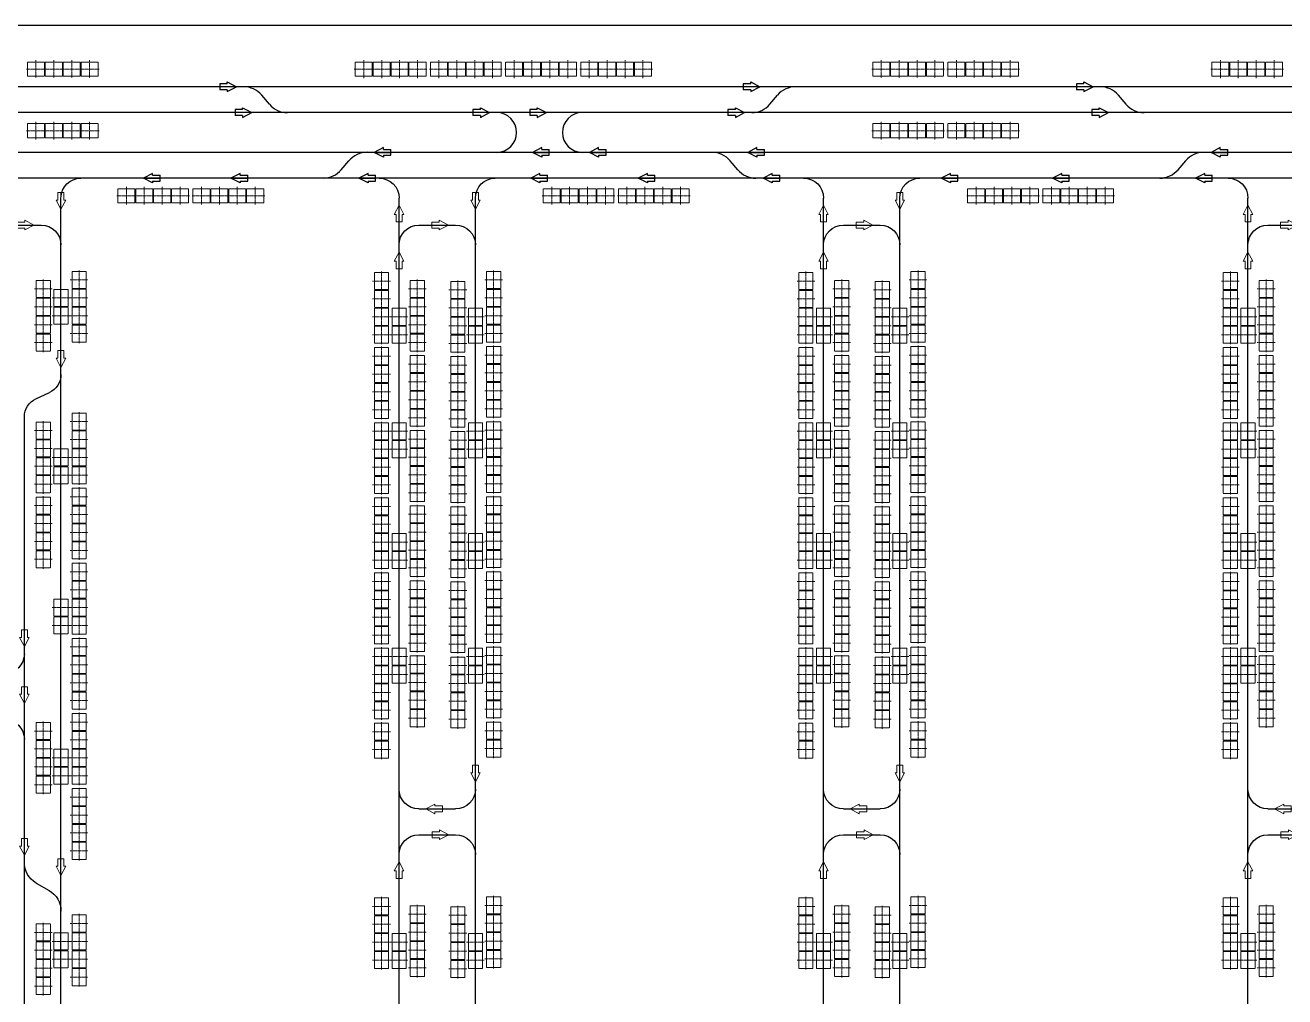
# Model space of a CAD drawing. Header units: millimetres. Extents: x -128 to 670218, y 27186 to 149492.
# Drawn here: x 193963 to 225637, y 108338 to 132785 of the extents above; entities that cross this region are included whole.
import ezdxf

# ---------------------------------------------------------------- set-up
doc = ezdxf.new("R2010")
doc.units = ezdxf.units.MM
doc.linetypes.add('AM_ISO08W050', pattern=[18, 12, -1.5, 3, -1.5])
doc.linetypes.add('XAT-M16_6F_EQ Layout_20211120$0$ACAD_ISO08W100', pattern=[36, 24, -3, 6, -3])
for name, color, linetype, lineweight in [('_CLINE', 4, 'XAT-M16_6F_EQ Layout_20211120$0$ACAD_ISO08W100', 9), ('DIRECT', 40, 'Continuous', 9), ('LINE_EQ', 4, 'AM_ISO08W050', 20), ('LINE_STB', 151, 'Continuous', 30)]:
    doc.layers.add(name, color=color, linetype=linetype, lineweight=lineweight)
doc.layers.add('Rail_H4822(Lower)', color=7, linetype='Continuous')

# ---------------------------------------------------------------- blocks, each defined once
blk = doc.blocks.new('*U3')
at = {"color": 0, "linetype": 'ByBlock'}
for p, q in [((-120, -230), (0, 0)), ((0, 0), (0, -420)), ((120, -230), (0, 0)), ((-75, -230), (-120, -230)), ((-75, -230), (-75, -420)), ((75, -230), (75, -420)), ((75, -230), (120, -230)), ((75, -420), (-75, -420))]:
    blk.add_line(p, q, dxfattribs=at)
blk = doc.blocks.new('A$C31676947')
at = {"layer": 'Rail_H4822(Lower)'}
for p, q in [((500, 47250), (500, 500)), ((2420, 47250), (2420, 500)), ((1000, 46570), (1920, 46570)), ((1000, 31870), (1920, 31870)), ((1000, 31220), (1920, 31220)), ((1000, 16520), (1920, 16520)), ((1000, 15870), (1920, 15870)), ((1000, 1180), (1920, 1180))]:
    blk.add_line(p, q, dxfattribs=at)
for centre, start, end in [((0, 47250), 0, 90), ((2920, 47250), 90, 180), ((1000, 46070), 90, 180), ((1920, 46070), 0, 90), ((1000, 32370), 180, 270), ((1920, 32370), 270, 0), ((1000, 30720), 90, 180), ((1920, 30720), 0, 90), ((0, 23700), 270, 0), ((2920, 23700), 180, 270), ((0, 21700), 0, 90), ((2920, 21700), 90, 180), ((1000, 17020), 180, 270), ((1920, 17020), 270, 0), ((1000, 15370), 90, 180), ((1920, 15370), 0, 90), ((1000, 1680), 180, 270), ((1920, 1680), 270, 0), ((0, 500), 270, 0), ((2920, 500), 180, 270)]:
    blk.add_arc(centre, 500, start, end, dxfattribs=at)
at = {"layer": 'DIRECT'}
for p, rotation in [((500, 46970), 180), ((1180, 46570), 89.99999999999999), ((500, 32550), 180), ((500, 23880), 180), ((500, 17200), 180), ((500, 1860), 180), ((1740, 1180), 270), ((500, 680), 180)]:
    blk.add_blockref('*U3', p, dxfattribs=dict(at, rotation=rotation))
for p in [(2420, 47070), (2420, 45890), (2420, 30540), (2420, 21520), (2420, 15190), (2420, 780)]:
    blk.add_blockref('*U3', p, dxfattribs=at)
at = {"layer": 'DIRECT', "lineweight": -2}
for p, rotation in [((1750, 31870), 270), ((1170, 31220), 89.99999999999999), ((1750, 16520), 270), ((1170, 15870), 89.99999999999999)]:
    blk.add_blockref('*U3', p, dxfattribs=dict(at, rotation=rotation))
blk = doc.blocks.new('A$Ca08771bd')
at = {"layer": 'Rail_H4822(Lower)'}
for p, q in [((500, 47250), (500, 500)), ((2920, 47250), (2920, 500)), ((1000, 46570), (2420, 46570)), ((2290, 42199), (2630, 42357)), ((2000, 41745), (2000, 6005)), ((1000, 32935), (1500, 32935)), ((1500, 31785), (1000, 31785)), ((2300, 27664), (2620, 27480)), ((2300, 17736), (2620, 17920)), ((1000, 13615), (1500, 13615)), ((1500, 12465), (1000, 12465)), ((2290, 5552), (2630, 5394)), ((1000, 1180), (2420, 1180))]:
    blk.add_line(p, q, dxfattribs=at)
for centre, radius, start, end in [((0, 47250), 500, 0, 90), ((3420, 47250), 500, 90, 180), ((1000, 46070), 500, 90, 180), ((2420, 46070), 500, 0, 90), ((2420, 42811), 500, 294.8882, 0), ((2500, 41745), 500, 114.8882, 180), ((1000, 33435), 500, 180, 270), ((1500, 33435), 500, 270, 0), ((1000, 31285), 500, 90, 180), ((1500, 31285), 500, 0, 90), ((2600, 28184), 600, 180, 240), ((2320, 26960), 600, 0, 60), ((0, 23700), 500, 270, 0), ((3420, 23700), 500, 180, 270), ((0, 21700), 500, 0, 90), ((3420, 21700), 500, 90, 180), ((2320, 18440), 600, 300, 0), ((2600, 17216), 600, 120, 180), ((1000, 14115), 500, 180, 270), ((1500, 14115), 500, 270, 0), ((1000, 11965), 500, 90, 180), ((1500, 11965), 500, 0, 90), ((2500, 6005), 500, 180, 245.1118), ((2420, 4940), 500, 0, 65.1118), ((1000, 1680), 500, 180, 270), ((2420, 1680), 500, 270, 0), ((0, 500), 500, 270, 0), ((3420, 500), 500, 180, 270)]:
    blk.add_arc(centre, radius, start, end, dxfattribs=at)
at = {"layer": 'DIRECT'}
for p, rotation in [((500, 46970), 180), ((1180, 46570), 90), ((500, 33615), 180), ((1320, 32935), 270), ((500, 32185), 180), ((1180, 31785), 90), ((500, 23880), 180), ((500, 14295), 180), ((1320, 13615), 270), ((500, 12865), 180), ((1180, 12465), 90), ((500, 1860), 180), ((2240, 1180), 270), ((500, 680), 180)]:
    blk.add_blockref('*U3', p, dxfattribs=dict(at, rotation=rotation))
for p in [(2920, 47070), (2920, 45890), (2920, 41911), (2000, 32535), (2000, 31105), (2920, 21520), (2000, 13215), (2000, 11785), (2920, 780)]:
    blk.add_blockref('*U3', p, dxfattribs=at)
at = {"layer": 'DIRECT', "lineweight": -2}
for p in [(2000, 27287), (2920, 26780), (2920, 17543), (2000, 17036), (2920, 4760)]:
    blk.add_blockref('*U3', p, dxfattribs=at)
blk = doc.blocks.new('*U564')
at = {"color": 0, "linetype": 'ByBlock'}
for p, q in [((-120, -230), (0, 0)), ((0, 0), (0, -420)), ((120, -230), (0, 0)), ((-75, -230), (-120, -230)), ((-75, -230), (-75, -420)), ((75, -230), (75, -420)), ((75, -230), (120, -230)), ((75, -420), (-75, -420))]:
    blk.add_line(p, q, dxfattribs=at)
blk = doc.blocks.new('*U565')
at = {"color": 0, "linetype": 'ByBlock'}
for p, q in [((-120, -230), (0, 0)), ((0, 0), (0, -420)), ((120, -230), (0, 0)), ((-75, -230), (-120, -230)), ((-75, -230), (-75, -420)), ((75, -230), (75, -420)), ((75, -230), (120, -230)), ((75, -420), (-75, -420))]:
    blk.add_line(p, q, dxfattribs=at)
blk = doc.blocks.new('*U500')
at = {"color": 0, "linetype": 'ByBlock'}
for p, q in [((-120, -230), (0, 0)), ((0, 0), (0, -420)), ((120, -230), (0, 0)), ((-75, -230), (-120, -230)), ((-75, -230), (-75, -420)), ((75, -230), (75, -420)), ((75, -230), (120, -230)), ((75, -420), (-75, -420))]:
    blk.add_line(p, q, dxfattribs=at)
blk = doc.blocks.new('*U501')
at = {"color": 0, "linetype": 'ByBlock'}
for p, q in [((-120, -230), (0, 0)), ((0, 0), (0, -420)), ((120, -230), (0, 0)), ((-75, -230), (-120, -230)), ((-75, -230), (-75, -420)), ((75, -230), (75, -420)), ((75, -230), (120, -230)), ((75, -420), (-75, -420))]:
    blk.add_line(p, q, dxfattribs=at)
blk = doc.blocks.new('*U473')
at = {"color": 0, "linetype": 'ByBlock'}
for p, q in [((-120, -230), (0, 0)), ((0, 0), (0, -420)), ((120, -230), (0, 0)), ((-75, -230), (-120, -230)), ((-75, -230), (-75, -420)), ((75, -230), (75, -420)), ((75, -230), (120, -230)), ((75, -420), (-75, -420))]:
    blk.add_line(p, q, dxfattribs=at)
blk = doc.blocks.new('*U704')
at = {"color": 0, "linetype": 'ByBlock'}
for p, q in [((-120, -230), (0, 0)), ((0, 0), (0, -420)), ((120, -230), (0, 0)), ((-75, -230), (-120, -230)), ((-75, -230), (-75, -420)), ((75, -230), (75, -420)), ((75, -230), (120, -230)), ((75, -420), (-75, -420))]:
    blk.add_line(p, q, dxfattribs=at)
blk = doc.blocks.new('*U739')
at = {"color": 0, "linetype": 'ByBlock'}
for p, q in [((-120, -230), (0, 0)), ((0, 0), (0, -420)), ((120, -230), (0, 0)), ((-75, -230), (-120, -230)), ((-75, -230), (-75, -420)), ((75, -230), (75, -420)), ((75, -230), (120, -230)), ((75, -420), (-75, -420))]:
    blk.add_line(p, q, dxfattribs=at)
blk = doc.blocks.new('*U741')
at = {"color": 0, "linetype": 'ByBlock'}
for p, q in [((-120, -230), (0, 0)), ((0, 0), (0, -420)), ((120, -230), (0, 0)), ((-75, -230), (-120, -230)), ((-75, -230), (-75, -420)), ((75, -230), (75, -420)), ((75, -230), (120, -230)), ((75, -420), (-75, -420))]:
    blk.add_line(p, q, dxfattribs=at)
blk = doc.blocks.new('*U723')
at = {"color": 0, "linetype": 'ByBlock'}
for p, q in [((-120, -230), (0, 0)), ((0, 0), (0, -420)), ((120, -230), (0, 0)), ((-75, -230), (-120, -230)), ((-75, -230), (-75, -420)), ((75, -230), (75, -420)), ((75, -230), (120, -230)), ((75, -420), (-75, -420))]:
    blk.add_line(p, q, dxfattribs=at)
blk = doc.blocks.new('*U725')
at = {"color": 0, "linetype": 'ByBlock'}
for p, q in [((-120, -230), (0, 0)), ((0, 0), (0, -420)), ((120, -230), (0, 0)), ((-75, -230), (-120, -230)), ((-75, -230), (-75, -420)), ((75, -230), (75, -420)), ((75, -230), (120, -230)), ((75, -420), (-75, -420))]:
    blk.add_line(p, q, dxfattribs=at)
blk = doc.blocks.new('*U679')
at = {"color": 0, "linetype": 'ByBlock'}
for p, q in [((-120, -230), (0, 0)), ((0, 0), (0, -420)), ((120, -230), (0, 0)), ((-75, -230), (-120, -230)), ((-75, -230), (-75, -420)), ((75, -230), (75, -420)), ((75, -230), (120, -230)), ((75, -420), (-75, -420))]:
    blk.add_line(p, q, dxfattribs=at)
blk = doc.blocks.new('*U611')
at = {"color": 0, "linetype": 'ByBlock'}
for p, q in [((-120, -230), (0, 0)), ((0, 0), (0, -420)), ((120, -230), (0, 0)), ((-75, -230), (-120, -230)), ((-75, -230), (-75, -420)), ((75, -230), (75, -420)), ((75, -230), (120, -230)), ((75, -420), (-75, -420))]:
    blk.add_line(p, q, dxfattribs=at)
blk = doc.blocks.new('*U612')
at = {"color": 0, "linetype": 'ByBlock'}
for p, q in [((-120, -230), (0, 0)), ((0, 0), (0, -420)), ((120, -230), (0, 0)), ((-75, -230), (-120, -230)), ((-75, -230), (-75, -420)), ((75, -230), (75, -420)), ((75, -230), (120, -230)), ((75, -420), (-75, -420))]:
    blk.add_line(p, q, dxfattribs=at)
blk = doc.blocks.new('*U613')
at = {"color": 0, "linetype": 'ByBlock'}
for p, q in [((-120, -230), (0, 0)), ((0, 0), (0, -420)), ((120, -230), (0, 0)), ((-75, -230), (-120, -230)), ((-75, -230), (-75, -420)), ((75, -230), (75, -420)), ((75, -230), (120, -230)), ((75, -420), (-75, -420))]:
    blk.add_line(p, q, dxfattribs=at)
blk = doc.blocks.new('*U614')
at = {"color": 0, "linetype": 'ByBlock'}
for p, q in [((-120, -230), (0, 0)), ((0, 0), (0, -420)), ((120, -230), (0, 0)), ((-75, -230), (-120, -230)), ((-75, -230), (-75, -420)), ((75, -230), (75, -420)), ((75, -230), (120, -230)), ((75, -420), (-75, -420))]:
    blk.add_line(p, q, dxfattribs=at)
blk = doc.blocks.new('*U615')
at = {"color": 0, "linetype": 'ByBlock'}
for p, q in [((-120, -230), (0, 0)), ((0, 0), (0, -420)), ((120, -230), (0, 0)), ((-75, -230), (-120, -230)), ((-75, -230), (-75, -420)), ((75, -230), (75, -420)), ((75, -230), (120, -230)), ((75, -420), (-75, -420))]:
    blk.add_line(p, q, dxfattribs=at)
blk = doc.blocks.new('*U616')
at = {"color": 0, "linetype": 'ByBlock'}
for p, q in [((-120, -230), (0, 0)), ((0, 0), (0, -420)), ((120, -230), (0, 0)), ((-75, -230), (-120, -230)), ((-75, -230), (-75, -420)), ((75, -230), (75, -420)), ((75, -230), (120, -230)), ((75, -420), (-75, -420))]:
    blk.add_line(p, q, dxfattribs=at)
blk = doc.blocks.new('*U617')
at = {"color": 0, "linetype": 'ByBlock'}
for p, q in [((-120, -230), (0, 0)), ((0, 0), (0, -420)), ((120, -230), (0, 0)), ((-75, -230), (-120, -230)), ((-75, -230), (-75, -420)), ((75, -230), (75, -420)), ((75, -230), (120, -230)), ((75, -420), (-75, -420))]:
    blk.add_line(p, q, dxfattribs=at)
blk = doc.blocks.new('*U618')
at = {"color": 0, "linetype": 'ByBlock'}
for p, q in [((-120, -230), (0, 0)), ((0, 0), (0, -420)), ((120, -230), (0, 0)), ((-75, -230), (-120, -230)), ((-75, -230), (-75, -420)), ((75, -230), (75, -420)), ((75, -230), (120, -230)), ((75, -420), (-75, -420))]:
    blk.add_line(p, q, dxfattribs=at)
blk = doc.blocks.new('*U619')
at = {"color": 0, "linetype": 'ByBlock'}
for p, q in [((-120, -230), (0, 0)), ((0, 0), (0, -420)), ((120, -230), (0, 0)), ((-75, -230), (-120, -230)), ((-75, -230), (-75, -420)), ((75, -230), (75, -420)), ((75, -230), (120, -230)), ((75, -420), (-75, -420))]:
    blk.add_line(p, q, dxfattribs=at)
blk = doc.blocks.new('*U620')
at = {"color": 0, "linetype": 'ByBlock'}
for p, q in [((-120, -230), (0, 0)), ((0, 0), (0, -420)), ((120, -230), (0, 0)), ((-75, -230), (-120, -230)), ((-75, -230), (-75, -420)), ((75, -230), (75, -420)), ((75, -230), (120, -230)), ((75, -420), (-75, -420))]:
    blk.add_line(p, q, dxfattribs=at)
blk = doc.blocks.new('*U621')
at = {"color": 0, "linetype": 'ByBlock'}
for p, q in [((-120, -230), (0, 0)), ((0, 0), (0, -420)), ((120, -230), (0, 0)), ((-75, -230), (-120, -230)), ((-75, -230), (-75, -420)), ((75, -230), (75, -420)), ((75, -230), (120, -230)), ((75, -420), (-75, -420))]:
    blk.add_line(p, q, dxfattribs=at)
blk = doc.blocks.new('XAT-M16_6F_EQ Layout_20211120$0$EG-12_FOUP_(01)-pv')
at = {"layer": '_CLINE'}
for p, q in [((0, 211), (0, -235)), ((-239, -12), (239, -12))]:
    blk.add_line(p, q, dxfattribs=at)
at = {"layer": 'LINE_EQ'}
blk.add_lwpolyline([(-215, 166), (-215, -190), (215, -190), (215, 166)], close=True, dxfattribs=at)
blk = doc.blocks.new('A$Ca79c4620')
at = {"rotation": 89.99999999999999}
for p in [(945, -882), (945, -1332), (945, -1782), (945, -2232)]:
    blk.add_blockref('XAT-M16_6F_EQ Layout_20211120$0$EG-12_FOUP_(01)-pv', p, dxfattribs=at)
blk = doc.blocks.new('A$Cb83e1a90')
at = {"rotation": 89.99999999999999}
for p in [(-955, -909), (-955, -1359), (-955, -1809), (-955, -2259)]:
    blk.add_blockref('XAT-M16_6F_EQ Layout_20211120$0$EG-12_FOUP_(01)-pv', p, dxfattribs=at)

msp = doc.modelspace()

# ---------------------------------------------------------------- linework, layer by layer
msp.add_lwpolyline([(134983, 132785), (262984, 132785), (262984, 79986), (134983, 79986)], close=True)
at = {"layer": 'Rail_H4822(Lower)'}
for p, q in [((333538, 131236), (72208, 131236)), ((200104, 130798), (199912, 131025)), ((212689, 130798), (212881, 131025)), ((221644, 130798), (221452, 131025)), ((339872, 130586), (72208, 130586)), ((332538, 129586), (73431, 129586)), ((201912, 129149), (202104, 129375)), ((211881, 129148), (211689, 129375)), ((222952, 129148), (223144, 129375)), ((331888, 128936), (78898, 128936))]:
    msp.add_line(p, q, dxfattribs=at)
for centre, radius, start, end in [((199454, 130636), 600, 40.3016, 90), ((213338, 130636), 600, 90, 139.6984), ((220994, 130636), 600, 40.3016, 90), ((200561, 131186), 600, 220.3016, 270), ((205821, 130086), 500, 270, 90), ((207971, 130086), 500, 90, 270), ((212231, 131186), 600, 270, 319.6984), ((222101, 131186), 600, 220.3016, 270), ((202561, 128987), 600, 90, 139.6984), ((211231, 128986), 600, 40.3016, 90), ((223601, 128986), 600, 90, 139.6984), ((201454, 129537), 600, 270, 319.6984), ((212338, 129536), 600, 220.3016, 270), ((222494, 129536), 600, 270, 319.6984)]:
    msp.add_arc(centre, radius, start, end, dxfattribs=at)

# ---------------------------------------------------------------- block references
at = {"layer": 'LINE_EQ', "rotation": 89.99999999999999}
for p in [(194850, 125924), (194850, 125474), (203353, 125448), (205273, 125448), (214026, 125448), (215946, 125448), (224699, 125448), (203353, 124998), (205273, 124998), (214026, 124998), (215946, 124998), (224699, 124998), (203353, 122568), (205273, 122568), (214026, 122568), (215946, 122568), (224699, 122568), (203353, 122118), (205273, 122118), (214026, 122118), (215946, 122118), (224699, 122118), (194850, 121912), (194850, 121462), (203353, 119778), (205273, 119778), (214026, 119778), (215946, 119778), (224699, 119778), (203353, 119328), (205273, 119328), (214026, 119328), (215946, 119328), (224699, 119328), (194850, 118132), (194850, 117682), (203353, 116898), (205273, 116898), (214026, 116898), (215946, 116898), (224699, 116898), (203353, 116448), (205273, 116448), (214026, 116448), (215946, 116448), (224699, 116448), (194850, 114352), (194850, 113902), (194850, 109733), (203353, 109714), (205273, 109714), (214026, 109714), (215946, 109714), (224699, 109714), (194850, 109283), (203353, 109264), (205273, 109264), (214026, 109264), (215946, 109264), (224699, 109264)]:
    msp.add_blockref('XAT-M16_6F_EQ Layout_20211120$0$EG-12_FOUP_(01)-pv', p, dxfattribs=at)
at = {"layer": 'LINE_STB'}
for name, p in [('XAT-M16_6F_EQ Layout_20211120$0$EG-12_FOUP_(01)-pv', (194233, 131692)), ('XAT-M16_6F_EQ Layout_20211120$0$EG-12_FOUP_(01)-pv', (194683, 131692)), ('XAT-M16_6F_EQ Layout_20211120$0$EG-12_FOUP_(01)-pv', (195133, 131692)), ('XAT-M16_6F_EQ Layout_20211120$0$EG-12_FOUP_(01)-pv', (195583, 131692)), ('XAT-M16_6F_EQ Layout_20211120$0$EG-12_FOUP_(01)-pv', (202477, 131691)), ('XAT-M16_6F_EQ Layout_20211120$0$EG-12_FOUP_(01)-pv', (202927, 131691)), ('XAT-M16_6F_EQ Layout_20211120$0$EG-12_FOUP_(01)-pv', (203377, 131691)), ('XAT-M16_6F_EQ Layout_20211120$0$EG-12_FOUP_(01)-pv', (203827, 131691)), ('XAT-M16_6F_EQ Layout_20211120$0$EG-12_FOUP_(01)-pv', (204367, 131691)), ('XAT-M16_6F_EQ Layout_20211120$0$EG-12_FOUP_(01)-pv', (204817, 131691)), ('XAT-M16_6F_EQ Layout_20211120$0$EG-12_FOUP_(01)-pv', (205267, 131691)), ('XAT-M16_6F_EQ Layout_20211120$0$EG-12_FOUP_(01)-pv', (205717, 131691)), ('XAT-M16_6F_EQ Layout_20211120$0$EG-12_FOUP_(01)-pv', (206257, 131691)), ('XAT-M16_6F_EQ Layout_20211120$0$EG-12_FOUP_(01)-pv', (206707, 131691)), ('XAT-M16_6F_EQ Layout_20211120$0$EG-12_FOUP_(01)-pv', (207157, 131691)), ('XAT-M16_6F_EQ Layout_20211120$0$EG-12_FOUP_(01)-pv', (207607, 131691)), ('XAT-M16_6F_EQ Layout_20211120$0$EG-12_FOUP_(01)-pv', (208147, 131691)), ('XAT-M16_6F_EQ Layout_20211120$0$EG-12_FOUP_(01)-pv', (208597, 131691)), ('XAT-M16_6F_EQ Layout_20211120$0$EG-12_FOUP_(01)-pv', (209047, 131691)), ('XAT-M16_6F_EQ Layout_20211120$0$EG-12_FOUP_(01)-pv', (209497, 131691)), ('XAT-M16_6F_EQ Layout_20211120$0$EG-12_FOUP_(01)-pv', (215489, 131692)), ('XAT-M16_6F_EQ Layout_20211120$0$EG-12_FOUP_(01)-pv', (215939, 131692)), ('XAT-M16_6F_EQ Layout_20211120$0$EG-12_FOUP_(01)-pv', (216389, 131692)), ('XAT-M16_6F_EQ Layout_20211120$0$EG-12_FOUP_(01)-pv', (216839, 131692)), ('XAT-M16_6F_EQ Layout_20211120$0$EG-12_FOUP_(01)-pv', (217379, 131692)), ('XAT-M16_6F_EQ Layout_20211120$0$EG-12_FOUP_(01)-pv', (217829, 131692)), ('XAT-M16_6F_EQ Layout_20211120$0$EG-12_FOUP_(01)-pv', (218279, 131692)), ('XAT-M16_6F_EQ Layout_20211120$0$EG-12_FOUP_(01)-pv', (218729, 131692)), ('XAT-M16_6F_EQ Layout_20211120$0$EG-12_FOUP_(01)-pv', (224017, 131691)), ('XAT-M16_6F_EQ Layout_20211120$0$EG-12_FOUP_(01)-pv', (224467, 131691)), ('XAT-M16_6F_EQ Layout_20211120$0$EG-12_FOUP_(01)-pv', (224917, 131691)), ('XAT-M16_6F_EQ Layout_20211120$0$EG-12_FOUP_(01)-pv', (225367, 131691)), ('XAT-M16_6F_EQ Layout_20211120$0$EG-12_FOUP_(01)-pv', (194233, 130143)), ('XAT-M16_6F_EQ Layout_20211120$0$EG-12_FOUP_(01)-pv', (194683, 130143)), ('XAT-M16_6F_EQ Layout_20211120$0$EG-12_FOUP_(01)-pv', (195133, 130143)), ('XAT-M16_6F_EQ Layout_20211120$0$EG-12_FOUP_(01)-pv', (195583, 130143)), ('XAT-M16_6F_EQ Layout_20211120$0$EG-12_FOUP_(01)-pv', (215489, 130143)), ('XAT-M16_6F_EQ Layout_20211120$0$EG-12_FOUP_(01)-pv', (215939, 130143)), ('XAT-M16_6F_EQ Layout_20211120$0$EG-12_FOUP_(01)-pv', (216389, 130143)), ('XAT-M16_6F_EQ Layout_20211120$0$EG-12_FOUP_(01)-pv', (216839, 130143)), ('XAT-M16_6F_EQ Layout_20211120$0$EG-12_FOUP_(01)-pv', (217379, 130143)), ('XAT-M16_6F_EQ Layout_20211120$0$EG-12_FOUP_(01)-pv', (217829, 130143)), ('XAT-M16_6F_EQ Layout_20211120$0$EG-12_FOUP_(01)-pv', (218279, 130143)), ('XAT-M16_6F_EQ Layout_20211120$0$EG-12_FOUP_(01)-pv', (218729, 130143)), ('A$Cb83e1a90', (195362, 127058)), ('A$Ca79c4620', (194362, 127257)), ('A$Cb83e1a90', (196262, 123720)), ('A$Cb83e1a90', (195362, 123495)), ('A$Cb83e1a90', (196262, 121830)), ('A$Cb83e1a90', (195362, 121605)), ('A$Cb83e1a90', (196262, 119940)), ('A$Cb83e1a90', (196262, 118050)), ('A$Cb83e1a90', (196262, 116160)), ('A$Cb83e1a90', (195362, 115935)), ('A$Cb83e1a90', (196262, 114270)), ('A$Cb83e1a90', (196262, 111092)), ('A$Cb83e1a90', (195362, 110867))]:
    msp.add_blockref(name, p, dxfattribs=at)
for p, rotation in [((196507, 128481), 180), ((196957, 128481), 180), ((197407, 128481), 180), ((197857, 128481), 180), ((198397, 128481), 180), ((198847, 128481), 180), ((199297, 128481), 180), ((199747, 128481), 180), ((207204, 128481), 180), ((207654, 128481), 180), ((208104, 128481), 180), ((208554, 128481), 180), ((209094, 128481), 180), ((209544, 128481), 180), ((209994, 128481), 180), ((210444, 128481), 180), ((217877, 128481), 180), ((218327, 128481), 180), ((218777, 128481), 180), ((219227, 128481), 180), ((219767, 128481), 180), ((220217, 128481), 180), ((220667, 128481), 180), ((221117, 128481), 180), ((202910, 126348), 89.99999999999999), ((203810, 126149), 89.99999999999999), ((205730, 126374), 89.99999999999999), ((213583, 126348), 89.99999999999999), ((214483, 126149), 89.99999999999999), ((216403, 126374), 89.99999999999999), ((224256, 126348), 89.99999999999999), ((225156, 126149), 89.99999999999999), ((202910, 125898), 89.99999999999999), ((204830, 126123), 89.99999999999999), ((205730, 125924), 89.99999999999999), ((213583, 125898), 89.99999999999999), ((215503, 126123), 89.99999999999999), ((216403, 125924), 89.99999999999999), ((224256, 125898), 89.99999999999999), ((203810, 125699), 89.99999999999999), ((204830, 125673), 89.99999999999999), ((214483, 125699), 89.99999999999999), ((215503, 125673), 89.99999999999999), ((225156, 125699), 89.99999999999999), ((202910, 125448), 89.99999999999999), ((203810, 125249), 89.99999999999999), ((204830, 125223), 89.99999999999999), ((205730, 125474), 89.99999999999999), ((213583, 125448), 89.99999999999999), ((214483, 125249), 89.99999999999999), ((215503, 125223), 89.99999999999999), ((216403, 125474), 89.99999999999999), ((224256, 125448), 89.99999999999999), ((225156, 125249), 89.99999999999999), ((202910, 124998), 89.99999999999999), ((205730, 125024), 89.99999999999999), ((213583, 124998), 89.99999999999999), ((216403, 125024), 89.99999999999999), ((224256, 124998), 89.99999999999999), ((203810, 124799), 89.99999999999999), ((204830, 124773), 89.99999999999999), ((214483, 124799), 89.99999999999999), ((215503, 124773), 89.99999999999999), ((225156, 124799), 89.99999999999999), ((202910, 124458), 89.99999999999999), ((203810, 124259), 89.99999999999999), ((205730, 124484), 89.99999999999999), ((213583, 124458), 89.99999999999999), ((214483, 124259), 89.99999999999999), ((216403, 124484), 89.99999999999999), ((224256, 124458), 89.99999999999999), ((225156, 124259), 89.99999999999999), ((202910, 124008), 89.99999999999999), ((204830, 124233), 89.99999999999999), ((205730, 124034), 89.99999999999999), ((213583, 124008), 89.99999999999999), ((215503, 124233), 89.99999999999999), ((216403, 124034), 89.99999999999999), ((224256, 124008), 89.99999999999999), ((203810, 123809), 89.99999999999999), ((204830, 123783), 89.99999999999999), ((214483, 123809), 89.99999999999999), ((215503, 123783), 89.99999999999999), ((225156, 123809), 89.99999999999999), ((202910, 123558), 89.99999999999999), ((203810, 123359), 89.99999999999999), ((204830, 123333), 89.99999999999999), ((205730, 123584), 89.99999999999999), ((213583, 123558), 89.99999999999999), ((214483, 123359), 89.99999999999999), ((215503, 123333), 89.99999999999999), ((216403, 123584), 89.99999999999999), ((224256, 123558), 89.99999999999999), ((225156, 123359), 89.99999999999999), ((202910, 123108), 89.99999999999999), ((205730, 123134), 89.99999999999999), ((213583, 123108), 89.99999999999999), ((216403, 123134), 89.99999999999999), ((224256, 123108), 89.99999999999999), ((203810, 122909), 89.99999999999999), ((204830, 122883), 89.99999999999999), ((214483, 122909), 89.99999999999999), ((215503, 122883), 89.99999999999999), ((225156, 122909), 89.99999999999999), ((202910, 122568), 89.99999999999999), ((203810, 122369), 89.99999999999999), ((204830, 122343), 89.99999999999999), ((205730, 122594), 89.99999999999999), ((213583, 122568), 89.99999999999999), ((214483, 122369), 89.99999999999999), ((215503, 122343), 89.99999999999999), ((216403, 122594), 89.99999999999999), ((224256, 122568), 89.99999999999999), ((225156, 122369), 89.99999999999999), ((202910, 122118), 89.99999999999999), ((205730, 122144), 89.99999999999999), ((213583, 122118), 89.99999999999999), ((216403, 122144), 89.99999999999999), ((224256, 122118), 89.99999999999999), ((203810, 121919), 89.99999999999999), ((204830, 121893), 89.99999999999999), ((214483, 121919), 89.99999999999999), ((215503, 121893), 89.99999999999999), ((225156, 121919), 89.99999999999999), ((202910, 121668), 89.99999999999999), ((203810, 121469), 89.99999999999999), ((204830, 121443), 89.99999999999999), ((205730, 121694), 89.99999999999999), ((213583, 121668), 89.99999999999999), ((214483, 121469), 89.99999999999999), ((215503, 121443), 89.99999999999999), ((216403, 121694), 89.99999999999999), ((224256, 121668), 89.99999999999999), ((225156, 121469), 89.99999999999999), ((202910, 121218), 89.99999999999999), ((205730, 121244), 89.99999999999999), ((213583, 121218), 89.99999999999999), ((216403, 121244), 89.99999999999999), ((224256, 121218), 89.99999999999999), ((203810, 121019), 89.99999999999999), ((204830, 120993), 89.99999999999999), ((214483, 121019), 89.99999999999999), ((215503, 120993), 89.99999999999999), ((225156, 121019), 89.99999999999999), ((202910, 120678), 89.99999999999999), ((203810, 120479), 89.99999999999999), ((204830, 120453), 89.99999999999999), ((205730, 120704), 89.99999999999999), ((213583, 120678), 89.99999999999999), ((214483, 120479), 89.99999999999999), ((215503, 120453), 89.99999999999999), ((216403, 120704), 89.99999999999999), ((224256, 120678), 89.99999999999999), ((225156, 120479), 89.99999999999999), ((202910, 120228), 89.99999999999999), ((205730, 120254), 89.99999999999999), ((213583, 120228), 89.99999999999999), ((216403, 120254), 89.99999999999999), ((224256, 120228), 89.99999999999999), ((203810, 120029), 89.99999999999999), ((204830, 120003), 89.99999999999999), ((214483, 120029), 89.99999999999999), ((215503, 120003), 89.99999999999999), ((225156, 120029), 89.99999999999999), ((202910, 119778), 89.99999999999999), ((203810, 119579), 89.99999999999999), ((204830, 119553), 89.99999999999999), ((205730, 119804), 89.99999999999999), ((213583, 119778), 89.99999999999999), ((214483, 119579), 89.99999999999999), ((215503, 119553), 89.99999999999999), ((216403, 119804), 89.99999999999999), ((224256, 119778), 89.99999999999999), ((225156, 119579), 89.99999999999999), ((202910, 119328), 89.99999999999999), ((205730, 119354), 89.99999999999999), ((213583, 119328), 89.99999999999999), ((216403, 119354), 89.99999999999999), ((224256, 119328), 89.99999999999999), ((203810, 119129), 89.99999999999999), ((204830, 119103), 89.99999999999999), ((214483, 119129), 89.99999999999999), ((215503, 119103), 89.99999999999999), ((225156, 119129), 89.99999999999999), ((202910, 118788), 89.99999999999999), ((203810, 118589), 89.99999999999999), ((204830, 118563), 89.99999999999999), ((205730, 118814), 89.99999999999999), ((213583, 118788), 89.99999999999999), ((214483, 118589), 89.99999999999999), ((215503, 118563), 89.99999999999999), ((216403, 118814), 89.99999999999999), ((224256, 118788), 89.99999999999999), ((225156, 118589), 89.99999999999999), ((202910, 118338), 89.99999999999999), ((205730, 118364), 89.99999999999999), ((213583, 118338), 89.99999999999999), ((216403, 118364), 89.99999999999999), ((224256, 118338), 89.99999999999999), ((203810, 118139), 89.99999999999999), ((204830, 118113), 89.99999999999999), ((205730, 117914), 89.99999999999999), ((214483, 118139), 89.99999999999999), ((215503, 118113), 89.99999999999999), ((216403, 117914), 89.99999999999999), ((225156, 118139), 89.99999999999999), ((202910, 117888), 89.99999999999999), ((203810, 117689), 89.99999999999999), ((204830, 117663), 89.99999999999999), ((213583, 117888), 89.99999999999999), ((214483, 117689), 89.99999999999999), ((215503, 117663), 89.99999999999999), ((224256, 117888), 89.99999999999999), ((225156, 117689), 89.99999999999999), ((202910, 117438), 89.99999999999999), ((205730, 117464), 89.99999999999999), ((213583, 117438), 89.99999999999999), ((216403, 117464), 89.99999999999999), ((224256, 117438), 89.99999999999999), ((203810, 117239), 89.99999999999999), ((204830, 117213), 89.99999999999999), ((214483, 117239), 89.99999999999999), ((215503, 117213), 89.99999999999999), ((225156, 117239), 89.99999999999999), ((202910, 116898), 89.99999999999999), ((203810, 116699), 89.99999999999999), ((204830, 116673), 89.99999999999999), ((205730, 116924), 89.99999999999999), ((213583, 116898), 89.99999999999999), ((214483, 116699), 89.99999999999999), ((215503, 116673), 89.99999999999999), ((216403, 116924), 89.99999999999999), ((224256, 116898), 89.99999999999999), ((225156, 116699), 89.99999999999999), ((202910, 116448), 89.99999999999999), ((205730, 116474), 89.99999999999999), ((213583, 116448), 89.99999999999999), ((216403, 116474), 89.99999999999999), ((224256, 116448), 89.99999999999999), ((203810, 116249), 89.99999999999999), ((204830, 116223), 89.99999999999999), ((205730, 116024), 89.99999999999999), ((214483, 116249), 89.99999999999999), ((215503, 116223), 89.99999999999999), ((216403, 116024), 89.99999999999999), ((225156, 116249), 89.99999999999999), ((202910, 115998), 89.99999999999999), ((203810, 115799), 89.99999999999999), ((204830, 115773), 89.99999999999999), ((213583, 115998), 89.99999999999999), ((214483, 115799), 89.99999999999999), ((215503, 115773), 89.99999999999999), ((224256, 115998), 89.99999999999999), ((225156, 115799), 89.99999999999999), ((202910, 115548), 89.99999999999999), ((205730, 115574), 89.99999999999999), ((213583, 115548), 89.99999999999999), ((216403, 115574), 89.99999999999999), ((224256, 115548), 89.99999999999999), ((203810, 115349), 89.99999999999999), ((204830, 115323), 89.99999999999999), ((214483, 115349), 89.99999999999999), ((215503, 115323), 89.99999999999999), ((225156, 115349), 89.99999999999999), ((202910, 115008), 89.99999999999999), ((205730, 115034), 89.99999999999999), ((213583, 115008), 89.99999999999999), ((216403, 115034), 89.99999999999999), ((224256, 115008), 89.99999999999999), ((202910, 114558), 89.99999999999999), ((205730, 114584), 89.99999999999999), ((213583, 114558), 89.99999999999999), ((216403, 114584), 89.99999999999999), ((224256, 114558), 89.99999999999999), ((205730, 110640), 89.99999999999999), ((216403, 110640), 89.99999999999999), ((202910, 110614), 89.99999999999999), ((203810, 110415), 89.99999999999999), ((204830, 110389), 89.99999999999999), ((213583, 110614), 89.99999999999999), ((214483, 110415), 89.99999999999999), ((215503, 110389), 89.99999999999999), ((224256, 110614), 89.99999999999999), ((225156, 110415), 89.99999999999999), ((202910, 110164), 89.99999999999999), ((205730, 110190), 89.99999999999999), ((213583, 110164), 89.99999999999999), ((216403, 110190), 89.99999999999999), ((224256, 110164), 89.99999999999999), ((202910, 109714), 89.99999999999999), ((203810, 109965), 89.99999999999999), ((204830, 109939), 89.99999999999999), ((205730, 109740), 89.99999999999999), ((213583, 109714), 89.99999999999999), ((214483, 109965), 89.99999999999999), ((215503, 109939), 89.99999999999999), ((216403, 109740), 89.99999999999999), ((224256, 109714), 89.99999999999999), ((225156, 109965), 89.99999999999999), ((203810, 109515), 89.99999999999999), ((204830, 109489), 89.99999999999999), ((214483, 109515), 89.99999999999999), ((215503, 109489), 89.99999999999999), ((225156, 109515), 89.99999999999999), ((202910, 109264), 89.99999999999999), ((203810, 109065), 89.99999999999999), ((204830, 109039), 89.99999999999999), ((205730, 109290), 89.99999999999999), ((213583, 109264), 89.99999999999999), ((214483, 109065), 89.99999999999999), ((215503, 109039), 89.99999999999999), ((216403, 109290), 89.99999999999999), ((224256, 109264), 89.99999999999999), ((225156, 109065), 89.99999999999999)]:
    msp.add_blockref('XAT-M16_6F_EQ Layout_20211120$0$EG-12_FOUP_(01)-pv', p, dxfattribs=dict(at, rotation=rotation))
at = {"layer": 'Rail_H4822(Lower)', "xscale": -1}
for name, p, rotation in [('*U618', (199275, 131236), 270), ('*U614', (212438, 131236), 270), ('*U679', (220815, 131236), 270), ('*U619', (199661, 130586), 270), ('*U500', (205641, 130586), 270), ('*U565', (207071, 130586), 270), ('*U615', (212051, 130586), 270), ('*U611', (221201, 130586), 270), ('*U621', (202741, 129586), 90), ('*U501', (206721, 129586), 90), ('*U564', (208151, 129586), 90), ('*U617', (212131, 129586), 90), ('*U613', (223781, 129586), 90), ('A$Ca08771bd', (191942, 128936), 180), ('*U473', (196938, 128936), 90), ('*U704', (199138, 128936), 90), ('*U620', (202354, 128936), 90), ('A$C31676947', (202865, 128936), 180), ('*U741', (206678, 128936), 90), ('*U725', (209378, 128936), 90), ('*U616', (212518, 128936), 90), ('A$C31676947', (213538, 128936), 180), ('*U739', (216998, 128936), 90), ('*U723', (219798, 128936), 90), ('*U612', (223394, 128936), 90), ('A$C31676947', (224211, 128936), 180)]:
    msp.add_blockref(name, p, dxfattribs=dict(at, rotation=rotation))

doc.saveas('drawing.dxf')
